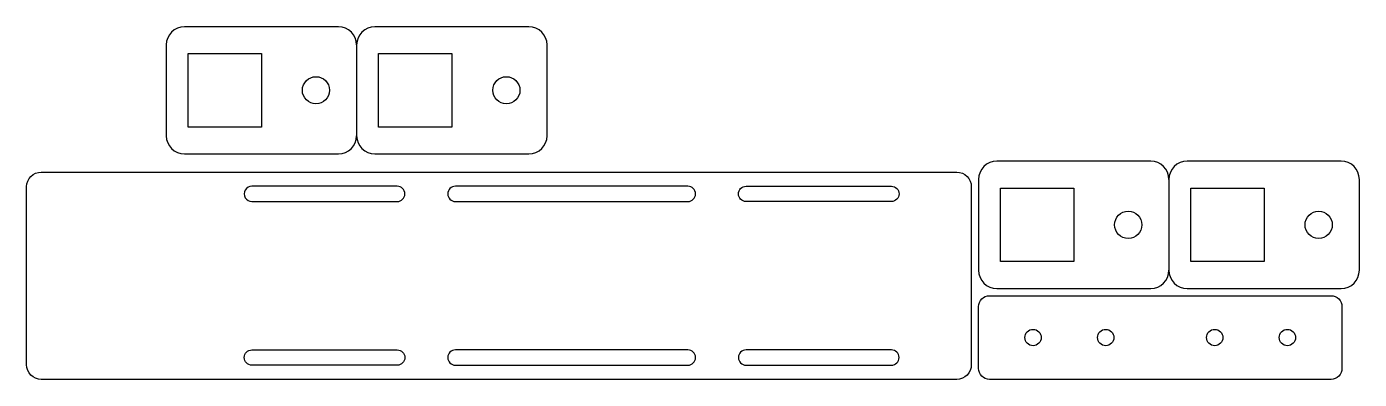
# Model space of a CAD drawing. Extents: x 4030 to 4396, y 7470 to 7567.
import ezdxf

# ---------------------------------------------------------------- set-up
doc = ezdxf.new("R2010")
doc.units = 0

# ---------------------------------------------------------------- blocks, each defined once
blk = doc.blocks.new('CommonPart1783659307', base_point=(40.42954, 63.99792))
at = {"layer": '1'}
blk.add_lwpolyline([(92.82954, 93.99792, 0.414213562), (87.82954, 98.99792), (45.42954, 98.99792, 0.414213562), (40.42954, 93.99792), (40.42954, 68.99792, 0.414213562), (45.42954, 63.99792), (87.82954, 63.99792, 0.414213562), (92.82954, 68.99792)], format="xyb", dxfattribs=at)
blk.add_lwpolyline([(92.82964, 93.99792), (92.82964, 68.99792, 0.414213562), (97.82964, 63.99792), (140.22964, 63.99792, 0.414213562), (145.22964, 68.99792), (145.22964, 93.99792, 0.414213562), (140.22964, 98.99792), (97.82964, 98.99792, 0.414213562)], format="xyb", close=True, dxfattribs=at)
for points in [[(66.62954, 91.59792), (66.62954, 71.39792), (46.42954, 71.39792), (46.42954, 91.59792)], [(119.02964, 91.59792), (119.02964, 71.39792), (98.82964, 71.39792), (98.82964, 91.59792)]]:
    blk.add_lwpolyline(points, close=True, dxfattribs=at)
for centre in [(81.62954, 81.49792), (134.02964, 81.49792)]:
    blk.add_circle(centre, 3.75, dxfattribs=at)
blk = doc.blocks.new('Part1282742235', base_point=(-28.5, -130))
at = {"layer": '1'}
for points in [[(28.5, 126), (28.5, -126, -0.414214), (24.5, -130), (-24.5, -130, -0.414214), (-28.5, -126), (-28.5, 126, -0.414214), (-24.5, 130), (24.5, 130, -0.414214)], [(-20.4, 108), (-20.4, 68, -1), (-24.6, 68), (-24.6, 108, -1)], [(24.6, 108, 1), (20.4, 108), (20.4, 68, 1), (24.6, 68)], [(-20.4, 52, 1), (-24.6, 52), (-24.6, -12, 1), (-20.4, -12)], [(24.6, 52, 1), (20.4, 52), (20.4, -12, 1), (24.6, -12)], [(-20.4, -28, 1), (-24.6, -28), (-24.6, -68, 1), (-20.4, -68)], [(24.6, -28), (24.6, -68, -1), (20.4, -68), (20.4, -28, -1)]]:
    blk.add_lwpolyline(points, format="xyb", close=True, dxfattribs=at)
blk = doc.blocks.new('Part24848718', base_point=(-11.5, -50))
at = {"layer": '1'}
blk.add_lwpolyline([(11.5, 47), (11.5, -47, -0.414214), (8.5, -50), (-8.5, -50, -0.414214), (-11.5, -47), (-11.5, 47, -0.414214), (-8.5, 50), (8.5, 50, -0.414214)], format="xyb", close=True, dxfattribs=at)
for centre in [(0, 35), (0, 15), (0, -15), (0, -35)]:
    blk.add_circle(centre, 2.25, dxfattribs=at)
blk = doc.blocks.new('CommonPart', base_point=(263.9995, 26.9982))
at = {"layer": '1'}
blk.add_lwpolyline([(316.3995, 56.9982, 0.41421356), (311.3995, 61.9982), (268.9995, 61.9982, 0.41421356), (263.9995, 56.9982), (263.9995, 31.9982, 0.41421356), (268.9995, 26.9982), (311.3995, 26.9982, 0.41421356), (316.3995, 31.9982)], format="xyb", dxfattribs=at)
blk.add_lwpolyline([(316.3996, 56.9982), (316.3996, 31.9982, 0.41421356), (321.3996, 26.9982), (363.7996, 26.9982, 0.41421356), (368.7996, 31.9982), (368.7996, 56.9982, 0.41421356), (363.7996, 61.9982), (321.3996, 61.9982, 0.41421356)], format="xyb", close=True, dxfattribs=at)
for points in [[(290.1995, 54.5982), (290.1995, 34.3982), (269.9995, 34.3982), (269.9995, 54.5982)], [(342.5996, 54.5982), (342.5996, 34.3982), (322.3996, 34.3982), (322.3996, 54.5982)]]:
    blk.add_lwpolyline(points, close=True, dxfattribs=at)
for centre in [(305.1995, 44.4982), (357.5996, 44.4982)]:
    blk.add_circle(centre, 3.75, dxfattribs=at)

msp = doc.modelspace()

# ---------------------------------------------------------------- block references
at = {"layer": '1'}
for name, p in [('CommonPart1783659307', (4068.05, 7531.99)), ('CommonPart', (4291.62, 7494.99))]:
    msp.add_blockref(name, p, dxfattribs=at)
for name, p, rotation in [('Part1282742235', (4029.62, 7526.99), 269.999999977959), ('Part24848718', (4391.62, 7469.99), 90.0000001836389)]:
    msp.add_blockref(name, p, dxfattribs=dict(at, rotation=rotation))

doc.saveas('drawing.dxf')
